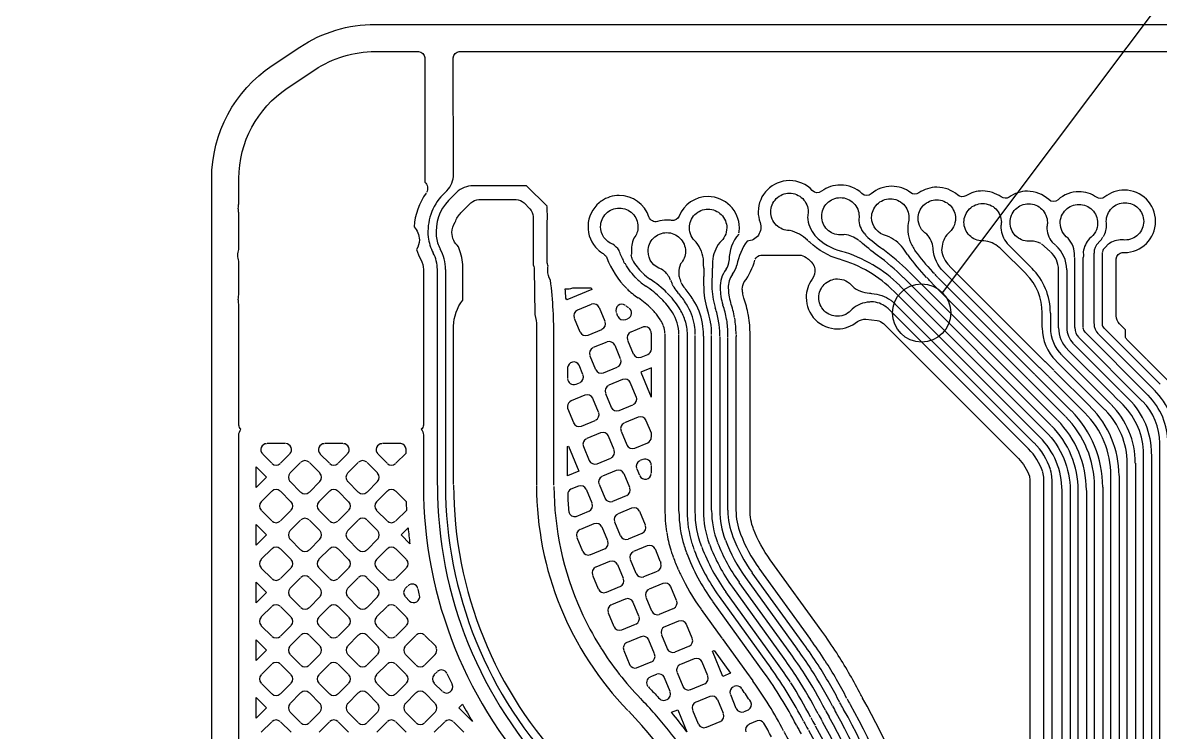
# Model space of a CAD drawing. Extents: x -344 to 154, y 670 to 1023.
# Drawn here: x -166.26 to -157.89, y 965.36 to 970.58 of the extents above; entities that cross this region are included whole.
import ezdxf

# ---------------------------------------------------------------- set-up
doc = ezdxf.new("R2010")
doc.units = 0
for name, color, linetype in [('gbr-dxf_layer0', 7, 'Continuous'), ('gbr-outline-dxf_layer1', 2, 'Continuous'), ('備註', 1, 'Continuous')]:
    doc.layers.add(name, color=color, linetype=linetype)

msp = doc.modelspace()

# ---------------------------------------------------------------- linework, layer by layer
at = {"layer": 'gbr-dxf_layer0'}
for p, q in [((-158.7025, 968.8985), (-158.7671, 968.9554)), ((-158.5218, 968.3399), (-158.5218, 968.8513)), ((-158.3806, 968.3683), (-158.3806, 968.886)), ((-158.3207, 968.8873), (-158.3207, 968.3671)), ((-163.1515, 968.7676), (-163.1515, 967.1801)), ((-159.7417, 968.7505), (-158.6515, 967.6595)), ((-159.5688, 968.75), (-159.5553, 968.7363)), ((-158.6417, 968.3384), (-158.6417, 968.7646)), ((-158.5818, 968.7634), (-158.5818, 968.3402)), ((-158.695, 967.6182), (-159.7831, 968.7071)), ((-159.5278, 968.7063), (-158.8235, 968.0017)), ((-158.779, 967.5326), (-159.8504, 968.604)), ((-158.8673, 967.9608), (-159.5712, 968.6649)), ((-162.079, 968.5101), (-162.1795, 968.4685)), ((-159.8438, 968.5125), (-158.8229, 967.4916)), ((-161.9777, 968.385), (-162.0193, 968.4853)), ((-161.8948, 968.446), (-161.8853, 968.4231)), ((-158.8639, 967.4477), (-159.8872, 968.4711)), ((-158.7616, 968.3393), (-158.7616, 968.4461)), ((-158.7017, 968.4444), (-158.7017, 968.3381)), ((-162.2041, 968.4089), (-162.1625, 968.3084)), ((-161.8259, 968.3985), (-161.8123, 968.4042)), ((-158.3071, 968.3345), (-157.8941, 967.9215)), ((-162.1031, 968.2837), (-162.0024, 968.3254)), ((-161.4342, 966.9873), (-161.4342, 968.2863)), ((-161.1345, 968.2715), (-161.1345, 966.9974)), ((-161.0745, 966.9955), (-161.0745, 968.2663)), ((-158.0259, 967.7987), (-158.4908, 968.2636)), ((-158.4469, 968.3045), (-157.9853, 967.8429)), ((-157.9375, 967.8801), (-158.348, 968.2906)), ((-161.9642, 968.233), (-162.0646, 968.1914)), ((-161.863, 968.108), (-161.9045, 968.2083)), ((-161.8121, 968.2465), (-161.7705, 968.1461)), ((-158.2333, 967.8366), (-158.5755, 968.1788)), ((-158.5321, 968.2202), (-158.1912, 967.8793)), ((-162.0893, 968.1317), (-162.0477, 968.0312)), ((-161.7109, 968.1214), (-161.6638, 968.1409)), ((-158.3002, 967.7335), (-158.6589, 968.0925)), ((-158.618, 968.1363), (-158.2568, 967.7749)), ((-157.8379, 967.9502), (-157.9922, 968.1045)), ((-161.9883, 968.0065), (-161.8875, 968.0483)), ((-161.6372, 968.0437), (-161.7148, 968.0116)), ((-161.7148, 968.0116), (-161.6383, 967.8268)), ((-161.6373, 967.8272), (-161.6372, 968.0437)), ((-158.673, 968.0215), (-158.407, 967.7553)), ((-162.1895, 967.9232), (-162.1648, 967.9334)), ((-161.8493, 967.9559), (-161.9498, 967.9142)), ((-161.7481, 967.8306), (-161.7898, 967.9312)), ((-158.815, 967.9941), (-158.5486, 967.7269)), ((-158.4483, 967.7119), (-158.7155, 967.9793)), ((-162.1267, 967.8409), (-162.2271, 967.7994)), ((-161.9745, 967.8545), (-161.933, 967.7543)), ((-158.1667, 967.7698), (-158.2319, 967.8351)), ((-158.1878, 967.8757), (-158.1243, 967.8122)), ((-162.2537, 967.7591), (-162.2537, 967.7448)), ((-162.0252, 967.7156), (-162.0669, 967.8162)), ((-161.8732, 967.7295), (-161.7729, 967.771)), ((-162.2537, 967.7448), (-162.21, 967.6393)), ((-161.7346, 967.6786), (-161.835, 967.6371)), ((-162.1504, 967.6146), (-162.0501, 967.6562)), ((-162.0117, 967.5639), (-162.1122, 967.5222)), ((-161.9104, 967.4385), (-161.9522, 967.5392)), ((-161.8598, 967.5775), (-161.8182, 967.4772)), ((-164.3303, 967.4852), (-164.4642, 967.4852)), ((-163.9064, 967.4852), (-164.0399, 967.4852)), ((-162.1369, 967.4629), (-162.0951, 967.3618)), ((-161.7583, 967.4523), (-161.6639, 967.4914)), ((-157.897, 954.1101), (-157.897, 967.4875)), ((-164.4962, 967.4068), (-164.4298, 967.3404)), ((-164.3651, 967.3404), (-164.2984, 967.4071)), ((-164.2176, 967.3463), (-164.2943, 967.2696)), ((-164.0763, 967.2697), (-164.1528, 967.3462)), ((-164.0724, 967.4074), (-164.0055, 967.3404)), ((-163.9409, 967.3404), (-163.8742, 967.407)), ((-163.7934, 967.3464), (-163.8701, 967.2696)), ((-163.6522, 967.2698), (-163.7289, 967.3465)), ((-163.648, 967.4071), (-163.5812, 967.3403)), ((-162.0357, 967.3374), (-161.9353, 967.379)), ((-161.7015, 967.3676), (-161.7203, 967.3598)), ((-158.1367, 954.1111), (-158.1367, 967.3384)), ((-158.0768, 967.3402), (-158.0768, 954.1099)), ((-158.0169, 954.1101), (-158.0169, 967.4072)), ((-164.5445, 967.161), (-164.5445, 967.3135)), ((-161.8969, 967.2867), (-161.9974, 967.2451)), ((-161.7957, 967.1615), (-161.8373, 967.2619)), ((-161.7449, 967.3), (-161.7251, 967.2523)), ((-161.6373, 967.2692), (-161.6373, 967.3247)), ((-158.2567, 954.9038), (-158.2567, 967.2475)), ((-158.1967, 967.2487), (-158.1967, 954.9252)), ((-164.2943, 967.205), (-164.2179, 967.1285)), ((-164.1529, 967.1283), (-164.0763, 967.205)), ((-163.8702, 967.2051), (-163.7932, 967.1282)), ((-163.7288, 967.1283), (-163.6521, 967.205)), ((-162.0222, 967.1858), (-161.9804, 967.085)), ((-158.7499, 954.5403), (-158.7499, 967.2239)), ((-158.69, 967.2256), (-158.69, 954.5391)), ((-158.3766, 954.9051), (-158.3766, 967.1656)), ((-158.3167, 967.1644), (-158.3167, 954.9068)), ((-164.4296, 967.1343), (-164.5064, 967.0575)), ((-164.2884, 967.0575), (-164.3654, 967.1345)), ((-164.0055, 967.1342), (-164.0822, 967.0575)), ((-163.8643, 967.0577), (-163.9406, 967.134)), ((-163.5813, 967.1343), (-163.6581, 967.0575)), ((-162.0729, 967.0469), (-162.1143, 967.1469)), ((-161.9208, 967.0603), (-161.8203, 967.102)), ((-158.4964, 954.9063), (-158.4964, 967.1383)), ((-158.4365, 967.14), (-158.4365, 954.9051)), ((-164.5063, 966.9928), (-164.4297, 966.9162)), ((-164.3651, 966.9162), (-164.2884, 966.9928)), ((-163.9409, 966.9162), (-163.8642, 966.9929)), ((-163.6582, 966.9931), (-163.5808, 966.9158)), ((-161.7821, 967.0096), (-161.8825, 966.968)), ((-164.2176, 966.9221), (-164.2943, 966.8454)), ((-164.0761, 966.8452), (-164.1531, 966.9222)), ((-164.082, 966.9926), (-164.0057, 966.9163)), ((-163.7934, 966.9222), (-163.8701, 966.8455)), ((-163.6521, 966.8456), (-163.7288, 966.9222)), ((-161.681, 966.8845), (-161.7226, 966.985)), ((-164.5445, 966.7368), (-164.5445, 966.8894)), ((-163.4781, 966.813), (-163.4265, 966.8646)), ((-162.0593, 966.8947), (-162.1596, 966.8532)), ((-161.9582, 966.7699), (-161.9996, 966.87)), ((-161.9073, 966.9084), (-161.8656, 966.8077)), ((-164.2945, 966.781), (-164.2178, 966.7042)), ((-164.1529, 966.7042), (-164.0763, 966.7808)), ((-163.87, 966.7806), (-163.7934, 966.704)), ((-163.7287, 966.704), (-163.652, 966.7806)), ((-163.4135, 966.7485), (-163.4781, 966.813)), ((-162.1844, 966.7935), (-162.1429, 966.6932)), ((-161.806, 966.7832), (-161.7056, 966.8247)), ((-164.4296, 966.7101), (-164.5064, 966.6333)), ((-164.2885, 966.6334), (-164.3653, 966.7103)), ((-164.0055, 966.71), (-164.0822, 966.6334)), ((-163.864, 966.6331), (-163.9409, 966.71)), ((-163.5812, 966.7099), (-163.6579, 966.6332)), ((-163.44, 966.6334), (-163.5164, 966.7098)), ((-162.0831, 966.6684), (-161.9827, 966.71)), ((-161.6675, 966.7323), (-161.7677, 966.6908)), ((-161.9446, 966.6175), (-162.0448, 966.576)), ((-161.8433, 966.4925), (-161.8847, 966.5926)), ((-161.7924, 966.6312), (-161.7507, 966.5303)), ((-164.5064, 966.5687), (-164.4296, 966.4919)), ((-164.3651, 966.492), (-164.2884, 966.5687)), ((-164.2176, 966.498), (-164.2944, 966.4212)), ((-164.0761, 966.421), (-164.153, 966.4979)), ((-164.082, 966.5685), (-164.0055, 966.492)), ((-163.9407, 966.4919), (-163.8641, 966.5686)), ((-163.7933, 966.4979), (-163.87, 966.4211)), ((-163.6521, 966.4212), (-163.729, 966.4981)), ((-163.6579, 966.5686), (-163.5816, 966.4922)), ((-163.5167, 966.492), (-163.4399, 966.5688)), ((-162.0697, 966.5165), (-162.0281, 966.416)), ((-161.6913, 966.5059), (-161.5927, 966.5468)), ((-160.9436, 966.4994), (-160.5635, 965.9728)), ((-160.5147, 966.008), (-160.8949, 966.5345)), ((-160.8455, 966.5684), (-160.4661, 966.0431)), ((-164.5445, 966.3126), (-164.5445, 966.4653)), ((-163.4311, 966.4361), (-163.4459, 966.4213)), ((-161.9683, 966.3912), (-161.868, 966.4327)), ((-161.5525, 966.4552), (-161.653, 966.4136)), ((-161.4513, 966.33), (-161.493, 966.4305)), ((-161.0408, 966.4292), (-160.6615, 965.9037)), ((-160.6121, 965.9378), (-160.9913, 966.4632)), ((-164.2945, 966.3569), (-164.2175, 966.2799)), ((-164.1528, 966.2798), (-164.0761, 966.3565)), ((-163.87, 966.3565), (-163.7934, 966.2798)), ((-163.7288, 966.2798), (-163.6521, 966.3566)), ((-161.8297, 966.3404), (-161.9301, 966.2988)), ((-161.6776, 966.354), (-161.636, 966.2535)), ((-161.1381, 966.3593), (-160.758, 965.8326)), ((-160.7092, 965.8675), (-161.0894, 966.3941)), ((-164.4297, 966.2859), (-164.5064, 966.2092)), ((-164.2881, 966.2089), (-164.3651, 966.2859)), ((-164.0054, 966.2857), (-164.082, 966.2091)), ((-163.8642, 966.2091), (-163.9407, 966.2856)), ((-163.5813, 966.2859), (-163.6581, 966.2091)), ((-163.4397, 966.2088), (-163.5168, 966.2859)), ((-161.7285, 966.2155), (-161.7699, 966.3155)), ((-161.5763, 966.2288), (-161.4761, 966.2704)), ((-161.2703, 966.2642), (-161.1187, 966.054)), ((-160.8066, 965.7976), (-161.1859, 966.323)), ((-161.9549, 966.2394), (-161.9131, 966.1385)), ((-161.4375, 966.1781), (-161.5383, 966.1363)), ((-164.5066, 966.1448), (-164.4292, 966.0674)), ((-164.365, 966.0677), (-164.2882, 966.1444)), ((-164.2175, 966.0736), (-164.2942, 965.9969)), ((-164.0762, 965.997), (-164.1527, 966.0736)), ((-164.082, 966.1444), (-164.0054, 966.0678)), ((-163.9409, 966.0677), (-163.8641, 966.1445)), ((-163.7933, 966.0738), (-163.8701, 965.997)), ((-163.652, 965.997), (-163.729, 966.0739)), ((-163.6582, 966.1447), (-163.5814, 966.0678)), ((-163.5165, 966.0678), (-163.4399, 966.1444)), ((-163.3691, 966.0736), (-163.4458, 965.997)), ((-161.8536, 966.114), (-161.7533, 966.1555)), ((-161.5629, 966.0769), (-161.5211, 965.9761)), ((-161.3365, 966.0529), (-161.3783, 966.1537)), ((-164.5445, 965.8882), (-164.5445, 966.0412)), ((-161.7149, 966.0632), (-161.8154, 966.0216)), ((-161.6137, 965.9382), (-161.6551, 966.0383)), ((-161.4618, 965.9516), (-161.361, 965.9933)), ((-161.1165, 966.051), (-160.9374, 965.8027)), ((-164.2944, 965.9327), (-164.2175, 965.8557)), ((-164.1529, 965.8557), (-164.0761, 965.9324)), ((-163.87, 965.9324), (-163.7932, 965.8555)), ((-163.7287, 965.8556), (-163.652, 965.9323)), ((-163.4457, 965.9322), (-163.3692, 965.8557)), ((-163.3045, 965.8556), (-163.2285, 965.9316)), ((-164.4295, 965.8616), (-164.5063, 965.7848)), ((-164.2882, 965.7849), (-164.3648, 965.8615)), ((-164.0054, 965.8616), (-164.0821, 965.7849)), ((-163.8641, 965.785), (-163.9406, 965.8614)), ((-163.5812, 965.8615), (-163.6579, 965.7849)), ((-163.4399, 965.7848), (-163.5165, 965.8615)), ((-161.3229, 965.9009), (-161.4233, 965.8593)), ((-161.2216, 965.7755), (-161.2635, 965.8765)), ((-163.2124, 965.8062), (-163.2337, 965.7848)), ((-161.6, 965.7861), (-161.6431, 965.7682)), ((-161.4989, 965.6612), (-161.5404, 965.7614)), ((-161.4481, 965.7998), (-161.4063, 965.699)), ((-160.937, 965.8022), (-160.8913, 965.7388)), ((-164.5062, 965.7201), (-164.4296, 965.6435)), ((-164.365, 965.6435), (-164.2882, 965.7203)), ((-164.0821, 965.7204), (-164.0052, 965.6435)), ((-163.9407, 965.6436), (-163.8641, 965.7202)), ((-163.6578, 965.7202), (-163.5812, 965.6435)), ((-163.5166, 965.6435), (-163.4398, 965.7203)), ((-163.2337, 965.7202), (-163.176, 965.6625)), ((-161.3469, 965.6745), (-161.2464, 965.7161)), ((-164.5445, 965.464), (-164.5445, 965.6168)), ((-164.2175, 965.6495), (-164.2943, 965.5727)), ((-164.0762, 965.5729), (-164.1527, 965.6494)), ((-163.7933, 965.6495), (-163.87, 965.5728)), ((-163.6521, 965.573), (-163.7287, 965.6496)), ((-163.3691, 965.6495), (-163.4458, 965.5728)), ((-163.2279, 965.5729), (-163.3047, 965.6496)), ((-161.2082, 965.6237), (-161.3085, 965.5821)), ((-161.1069, 965.4985), (-161.1485, 965.599)), ((-161.0561, 965.6372), (-161.0146, 965.5369)), ((-164.2943, 965.5082), (-164.2178, 965.4317)), ((-164.1528, 965.4315), (-164.0761, 965.5081)), ((-163.8701, 965.5083), (-163.793, 965.4313)), ((-163.7287, 965.4314), (-163.652, 965.5081)), ((-163.4458, 965.5082), (-163.3689, 965.4313)), ((-163.3045, 965.4314), (-163.2278, 965.5081)), ((-163.054, 965.5404), (-163.0269, 965.5674)), ((-162.9523, 965.4388), (-163.054, 965.5404)), ((-161.3333, 965.5228), (-161.2916, 965.4221)), ((-164.4295, 965.4374), (-164.5065, 965.3605)), ((-164.288, 965.3604), (-164.3651, 965.4375)), ((-164.0053, 965.4374), (-164.0821, 965.3607)), ((-163.8643, 965.361), (-163.9407, 965.4374)), ((-163.5813, 965.4373), (-163.6578, 965.3607)), ((-163.4399, 965.3608), (-163.5164, 965.4372)), ((-163.157, 965.4374), (-163.2338, 965.3606)), ((-163.0156, 965.3605), (-163.0924, 965.4374)), ((-161.2319, 965.3974), (-161.1316, 965.4389)), ((-160.6628, 965.3672), (-160.6613, 965.3641))]:
    msp.add_line(p, q, dxfattribs=at)
for points in [[(-164.6715, 960.3402), (-164.6715, 967.5469, -0.187335), (-164.656, 967.5902, -0.179909), (-164.6715, 967.6216), (-164.6715, 968.5125, -0.061911), (-164.6756, 968.5461, -0.061922), (-164.6715, 968.5798), (-164.6715, 968.8274, -0.081487), (-164.6787, 968.8713, -0.081499), (-164.6715, 968.9152), (-164.6715, 969.1833, -0.06155), (-164.6756, 969.2167, -0.061542), (-164.6715, 969.2502), (-164.6715, 969.4364, -0.250659), (-164.3153, 970.1016), (-164.1124, 970.2368, -0.148018), (-163.6689, 970.3711), (-163.5042, 970.3711, -0.028751), (-163.4885, 970.372, -0.028746), (-163.4728, 970.3711), (-163.3492, 970.3711, -0.35684), (-163.3042, 970.3262), (-163.3042, 969.41)], [(-163.0916, 969.4707), (-163.0949, 970.326, -0.357921), (-163.0499, 970.3712), (-155.423, 970.3712, -0.356329), (-155.378, 970.3263), (-155.3756, 969.1865, -0.254386), (-155.4026, 969.1468, 0.057688), (-155.4494, 969.1222, -0.022731), (-155.4572, 969.1174, 0.238829), (-155.5186, 969.0226, -0.099261), (-155.5375, 968.9213)], [(-163.171, 969.3174), (-163.1417, 969.3466, 0.196319), (-163.0917, 969.4691)], [(-158.1579, 969.3511, 0.17019), (-158.3014, 969.3008, -0.328718), (-158.3618, 969.2985, 0.151321), (-158.4919, 969.3389, 0.18474), (-158.6453, 969.2802, -0.387691), (-158.7141, 969.281, 0.190206), (-158.8711, 969.343, 0.155842), (-159.0044, 969.3003, -0.324804), (-159.0644, 969.3006, 0.159015), (-159.2, 969.345, 0.141552), (-159.3227, 969.3094, -0.333438), (-159.3837, 969.3145, 0.183342), (-159.5363, 969.3724, 0.154493), (-159.6686, 969.3303, -0.328169), (-159.7293, 969.3315, 0.165578), (-159.8696, 969.3796, 0.179635), (-160.0197, 969.3237, -0.385627), (-160.088, 969.3254, 0.192241), (-160.2465, 969.3887, 0.162865), (-160.3849, 969.3422, -0.384466), (-160.453, 969.3481, 0.208083), (-160.6211, 969.4212, 0.413898), (-160.851, 969.1911, 0.087025), (-160.8376, 969.1129, -0.515645), (-160.9324, 968.9762, 0.103726), (-161.0095, 968.7994)], [(-163.3038, 969.41, -0.20367), (-163.2849, 969.3756), (-163.2849, 969.3537, -0.105237), (-163.2912, 969.3338)], [(-162.948, 969.3831, 0.195837), (-163.0703, 969.3333), (-163.1284, 969.2751, 0.222292), (-163.219, 969.0114)], [(-157.9938, 968.106, -0.004424), (-157.9999, 968.1122), (-158.1384, 968.2507, -0.220799), (-158.149, 968.2736), (-158.149, 968.3222), (-158.1933, 968.3665, -0.162422), (-158.2175, 968.4251), (-158.2175, 968.8459, -0.35684), (-158.1726, 968.8909), (-158.1579, 968.8909, 1), (-158.1579, 969.3511)], [(-163.2943, 969.3295, 0.136496), (-163.3827, 969.0809, -0.194734), (-163.344, 968.9853, -0.1384), (-163.3643, 968.9134, 0.048263), (-163.3329, 968.8395, -0.124977), (-163.3143, 968.7676), (-163.3143, 967.6216, -0.179591), (-163.3297, 967.5902, -0.179916), (-163.3143, 967.5487), (-163.3143, 967.1782)], [(-163.0915, 967.1844), (-163.0915, 968.3496, -0.172275), (-163.0233, 968.5418), (-163.0233, 968.7679, 0.079032), (-163.0451, 968.905, 0.017763), (-163.0559, 968.9344, -0.218739), (-163.1038, 969.0387, -0.150079), (-163.0801, 969.1159, -0.101543), (-163.0375, 969.1844), (-162.9647, 969.2572, -0.162429), (-162.9061, 969.2815), (-162.6319, 969.2815, -0.162439), (-162.5733, 969.2572), (-162.5304, 969.2143, -0.162429), (-162.5061, 969.1557), (-162.5061, 968.7999), (-162.5022, 968.788, -0.041214), (-162.4994, 968.7717), (-162.4939, 968.4343, -0.070556), (-162.4819, 968.3496), (-162.4819, 967.1789)], [(-162.0065, 969.2691, 0.018654), (-162.0199, 969.2586, 0.452827), (-162.0299, 968.9133)], [(-160.993, 969.0356, 0.041404), (-160.9897, 969.0735, 0.413893), (-161.2198, 969.3034, 0.305844), (-161.4332, 969.1593, -0.347438), (-161.4883, 969.1281, 0.038623), (-161.5236, 969.1306, 0.074707), (-161.5912, 969.1207, -0.40829), (-161.6547, 969.1535, 0.323603), (-161.8731, 969.3115)], [(-160.6211, 969.0536, -0.414225), (-160.7586, 969.1911, -0.414225), (-160.6211, 969.3286, -0.414225), (-160.4836, 969.1911, -0.071549), (-160.4892, 969.1524, 0.149424), (-160.4338, 969.0173, -0.052761), (-160.43, 969.0116, 0.123611), (-160.2396, 968.9007)], [(-160.1139, 968.9826, 0.143028), (-160.2155, 969.0246, -0.057054), (-160.2465, 969.021, -0.414225), (-160.384, 969.1585, -0.414225), (-160.2465, 969.296, -0.414225), (-160.109, 969.1585, -0.032988), (-160.1102, 969.1405, 0.196954), (-160.0695, 969.0302)], [(-159.6121, 968.7085, -0.028729), (-159.7463, 968.8696, -0.106743), (-159.7563, 968.8789, -0.027324), (-159.7754, 968.9101, -0.00227), (-159.7842, 968.9227, 0.137351), (-159.9068, 969.0147, -0.356956), (-160.017, 969.1495, -0.414225), (-159.8795, 969.287, -0.414225), (-159.742, 969.1495, -0.075423), (-159.7482, 969.1087, 0.155846), (-159.7211, 968.9463, -0.028243), (-159.7008, 968.9126, -0.062305), (-159.698, 968.9051, 0.028492), (-159.5693, 968.7506)], [(-159.4864, 968.7497, -0.177148), (-159.5644, 968.9176, -0.050727), (-159.565, 968.9241, 0.163968), (-159.6112, 969.0263, -0.256349), (-159.6748, 969.1423, -0.414225), (-159.5373, 969.2798, -0.414225), (-159.3998, 969.1423, -0.234043), (-159.454, 969.0329, 0.17131), (-159.5001, 968.9224, -0.09716), (-159.5032, 968.9103, 0.160176), (-159.445, 968.7931)], [(-159.0782, 968.9291, 0.156275), (-159.1919, 968.9776, -0.014989), (-159.2, 968.9774, -0.414225), (-159.3375, 969.1149, -0.414225), (-159.2, 969.2524, -0.414225), (-159.0625, 969.1149, -0.049601), (-159.0652, 969.0879, 0.167779), (-159.0302, 968.9733)], [(-158.3114, 969.009, 0.140488), (-158.2888, 969.0999, -0.03856), (-158.2904, 969.121, -0.414225), (-158.1529, 969.2585, -0.414225), (-158.0154, 969.121, -0.414225), (-158.1529, 968.9835, -0.040938), (-158.1752, 968.9853, 0.160005), (-158.2746, 968.954)], [(-162.4044, 969.1012), (-162.4044, 969.1149, -0.110689), (-162.4003, 969.1363), (-162.4045, 969.2297)], [(-161.8409, 968.8298, -0.03911), (-161.8743, 968.9073, 0.086197), (-161.9212, 968.9528, -0.313026), (-162.0106, 969.0816, -0.414225), (-161.8731, 969.2191, -0.414225), (-161.7356, 969.0816, -0.167925), (-161.7649, 968.9967, 0.144517), (-161.7832, 968.8908, -0.121514), (-161.7851, 968.8754)], [(-161.2518, 968.6457), (-161.2518, 968.7075, -0.102828), (-161.2498, 968.7195), (-161.2498, 968.7725, -0.099637), (-161.2523, 968.785, -0.031735), (-161.2524, 968.8265, 0.147045), (-161.3073, 968.9673, -0.224044), (-161.3573, 969.0735, -0.414225), (-161.2198, 969.211, -0.414225), (-161.0823, 969.0735, -0.229154), (-161.1345, 968.9657, 0.144467), (-161.1873, 968.8266, -0.031868), (-161.1873, 968.785, -0.100322), (-161.1899, 968.7724), (-161.1899, 968.712, -0.102799), (-161.1919, 968.7), (-161.1919, 968.6445)], [(-158.7722, 968.9576, 0.121399), (-158.8434, 968.9765, -0.032378), (-158.8611, 968.9754, -0.414225), (-158.9986, 969.1129, -0.414225), (-158.8611, 969.2504, -0.414225), (-158.7236, 969.1129, -0.058606), (-158.7273, 969.081, 0.168151), (-158.6895, 968.967), (-158.6644, 968.9449)], [(-158.5219, 968.8535, -0.097273), (-158.5239, 968.8659, 0.193964), (-158.5716, 968.9968, -0.242717), (-158.6294, 969.1088, -0.414225), (-158.4919, 969.2463, -0.414225), (-158.3544, 969.1088, -0.249983), (-158.4152, 968.9946, 0.13961), (-158.4601, 968.8968, -0.03309), (-158.459, 968.8636, -0.097952), (-158.4619, 968.8514), (-158.4619, 968.3387)], [(-162.3595, 968.4663, 0.015023), (-162.3786, 968.688, -0.141561), (-162.3998, 968.7613, -0.054741), (-162.3965, 968.7911, 0.010473), (-162.4018, 968.8082, -0.08195), (-162.4044, 968.8242), (-162.4044, 969.098)], [(-161.4962, 968.6871, -0.004184), (-161.5073, 968.7132, 0.101522), (-161.5618, 968.7686, -0.334128), (-161.6612, 968.9007, -0.414225), (-161.5237, 969.0382, -0.414225), (-161.3862, 968.9007, -0.187788), (-161.4223, 968.8078, 0.090336), (-161.436, 968.744)], [(-160.4865, 968.9791, -0.033305), (-160.4897, 968.982, 0.138309), (-160.6172, 969.0536)], [(-160.0671, 969.0282, -0.11384), (-160.0584, 969.0165, 0.024114), (-159.9369, 968.9178)], [(-158.3399, 968.9732), (-158.3261, 968.9872, -0.167158), (-158.3148, 969.005)], [(-160.2548, 968.8427, -0.122292), (-160.4689, 968.9658, -0.143717), (-160.484, 968.9761)], [(-159.9744, 968.871, -0.02387), (-160.0991, 968.9724, -0.115787), (-160.1116, 968.9803)], [(-158.8809, 968.734), (-159.0659, 968.919, -0.11785), (-159.0777, 968.9284)], [(-159.029, 968.9722, -0.132378), (-159.0201, 968.9579), (-158.8403, 968.7781)], [(-158.2756, 968.953), (-158.297, 968.9313, -0.012943), (-158.3064, 968.9217)], [(-163.2114, 967.1789), (-163.2114, 968.7676, 0.123645), (-163.2417, 968.8876)], [(-162.0276, 968.9106, 0.042959), (-161.9961, 968.8868, -0.042667), (-161.9891, 968.882), (-161.9808, 968.8751, -0.139421), (-161.9644, 968.8532, 0.106086), (-161.8176, 968.6264)], [(-160.9648, 968.5952, -0.021548), (-160.968, 968.622, -0.14239), (-160.9532, 968.6759, 0.087113), (-160.8752, 968.8362)], [(-160.8736, 968.8418, -0.279208), (-160.8319, 968.8731), (-160.5491, 968.8731, -0.1336), (-160.4995, 968.8557, 0.011898), (-160.4764, 968.838, -0.413652), (-160.454, 968.6955, 0.158221), (-160.498, 968.5604)], [(-161.7447, 968.6992, -0.063498), (-161.8284, 968.8074, -0.187031), (-161.8405, 968.8275)], [(-159.444, 968.7921), (-158.7425, 968.0904, -0.050909), (-158.7378, 968.0866), (-158.6759, 968.0246)], [(-161.436, 968.7427, 0.040982), (-161.4335, 968.7128, -0.042958), (-161.4191, 968.671)], [(-160.0325, 968.5275, 0.164637), (-160.1593, 968.4757, -0.231234), (-160.2678, 968.4227, -0.414225), (-160.4053, 968.5602, -0.414225), (-160.2678, 968.6977, -0.234199), (-160.1584, 968.6435, 0.163717), (-160.0325, 968.5925)], [(-159.5722, 968.6659, -0.023688), (-159.5969, 968.6932), (-159.6106, 968.707)], [(-158.7179, 967.9817, -0.026893), (-158.7201, 967.984), (-158.7764, 968.0403, -0.051019), (-158.7811, 968.0441), (-159.4854, 968.7487)], [(-161.4368, 968.591, -0.035189), (-161.4699, 968.637, -0.173836), (-161.4821, 968.6552)], [(-160.911, 968.2883, 0.042478), (-160.9227, 968.427, 0.01593), (-160.9244, 968.4352, 0.037494), (-160.9559, 968.5553, -0.032351), (-160.9648, 968.5949)], [(-160.0314, 968.5925, -0.115277), (-160.0169, 968.5898, -0.145694), (-159.8761, 968.5403, -0.099686), (-159.8666, 968.5333)], [(-159.809, 968.6474), (-158.7366, 967.575, -0.198457), (-158.5564, 967.1413)], [(-161.0738, 968.289, 0.040862), (-161.0827, 968.396, -0.04612), (-161.0838, 968.4013, 0.040084), (-161.1107, 968.5046)], [(-160.498, 968.5601, 0.414222), (-160.2679, 968.33, 0.174835), (-160.121, 968.3831, -0.165789), (-160.0588, 968.401), (-159.9771, 968.3912, -0.131924), (-159.9304, 968.3685), (-158.9366, 967.375, -0.117136), (-158.8562, 967.2444, -0.047639), (-158.8531, 967.2256), (-158.8531, 954.5391, -0.004294), (-158.8541, 954.3928), (-158.8541, 953.9196, -0.143797), (-160.0385, 950.1258, -0.021532), (-160.3969, 949.6359, 0.015919), (-160.4065, 949.6232)], [(-159.9058, 968.4878, -0.025325), (-159.9082, 968.4895, 0.148148), (-160.0179, 968.5298, -0.108922), (-160.0317, 968.5274)], [(-162.3537, 967.1784), (-162.3537, 968.2598, 0.013902), (-162.3595, 968.4656)], [(-161.6427, 968.3198, 0.364013), (-161.6957, 968.3442), (-161.7874, 968.3062)], [(-161.3901, 968.393, -0.074526), (-161.374, 968.2882, -0.048497), (-161.3743, 968.2824), (-161.3743, 966.9895)], [(-161.6372, 968.1803), (-161.6372, 968.2944, 0.065842), (-161.6424, 968.3187)], [(-161.5372, 968.2931), (-161.5372, 968.1215, -0.029466), (-161.5372, 968.1157), (-161.5373, 967.7973, -0.03561), (-161.5373, 967.7903), (-161.5373, 967.5769, -0.043954), (-161.5373, 967.5682), (-161.5373, 967.4731, -0.040562), (-161.5373, 967.4651), (-161.5373, 967.1499, -0.055131), (-161.5373, 967.139), (-161.5374, 967.0068, -0.039769), (-161.5371, 966.9989, 0.042403), (-161.5251, 966.835)], [(-161.2665, 966.7243, -0.090057), (-161.3144, 966.9881), (-161.3144, 968.2789)], [(-161.2544, 968.2769), (-161.2544, 966.9881, 0.089558), (-161.2108, 966.7467)], [(-161.1945, 966.9952), (-161.1945, 968.2756, -0.04804), (-161.1939, 968.2813)], [(-161.0139, 968.2857, -0.017024), (-161.0146, 968.2675), (-161.0146, 966.9968)], [(-160.8856, 966.8568, -0.092583), (-160.9115, 966.9955), (-160.9115, 968.2647, 0.015604), (-160.9107, 968.2878)], [(-162.1401, 967.993), (-162.1687, 968.0621, 0.753903), (-162.2537, 968.0442), (-162.2537, 967.9663)], [(-158.5925, 967.686), (-158.8557, 967.95, -0.023232), (-158.8659, 967.9593)], [(-163.5167, 967.3404), (-163.4413, 967.4158), (-163.4413, 967.4451, 0.348095), (-163.4807, 967.4852), (-163.6159, 967.4852)], [(-157.957, 967.4085), (-157.957, 954.1101, -0.090836), (-158.4846, 951.2278)], [(-162.1741, 967.1718), (-162.2292, 967.149, 0.259701), (-162.2527, 967.1118)], [(-163.5166, 966.916), (-163.4364, 966.9963, -0.004566), (-163.4391, 967.0567), (-163.5167, 967.1342)], [(-162.2527, 967.1118, 0.015033), (-162.2448, 966.9829, 0.420781), (-162.1893, 966.9491), (-162.0975, 966.9871)], [(-158.6299, 954.3755, 0.012821), (-158.6163, 954.9051), (-158.6163, 967.1388)], [(-158.5564, 967.1401), (-158.5564, 954.9051, -0.01287), (-158.5701, 954.3704)], [(-160.2734, 965.9442, 0.013545), (-160.3827, 966.1034), (-160.7626, 966.6297, -0.064156), (-160.8856, 966.8565)], [(-161.5715, 966.6183, -0.003636), (-161.5764, 966.6322), (-161.6076, 966.7075)], [(-163.4458, 966.3564), (-163.4155, 966.3261, 0.711397), (-163.3416, 966.3686, -0.003556), (-163.3526, 966.414)], [(-163.2184, 965.979, -0.001274), (-163.2237, 965.9928), (-163.3046, 966.0736)], [(-161.84, 965.9619), (-161.7955, 965.8546, 0.329497), (-161.7456, 965.834), (-161.6382, 965.8785)], [(-161.8081, 947.8114, -0.08521), (-161.3286, 949.3813, -0.004362), (-161.2816, 949.472, -0.03261), (-160.9498, 950.01, 0.17111), (-159.5287, 954.0407), (-159.5287, 963.5162, 0.129945), (-160.0829, 965.6122, 0.014275), (-160.0868, 965.6185, -0.007426), (-160.1063, 965.6544, 0.023435), (-160.2732, 965.9439)], [(-161.6453, 965.6796, -0.007962), (-161.5753, 965.6053, 0.238366), (-161.5353, 965.5964), (-161.5235, 965.6013)], [(-160.9713, 965.6788), (-160.9774, 965.6873, 0.282859), (-161.0231, 965.7003), (-161.0313, 965.6969)], [(-160.9549, 965.5121), (-160.9232, 965.5252, 0.384853), (-160.9055, 965.5836, 0.010035), (-160.9702, 965.6773)], [(-159.6918, 963.516, 0.129707), (-160.2226, 965.5281, -0.05568), (-160.226, 965.5338, -0.007972), (-160.2495, 965.5768)], [(-160.7544, 965.3269, 0.010077), (-160.8091, 965.4272, 0.312689), (-160.8579, 965.444), (-160.9165, 965.4197)], [(-160.4816, 965.3756, -0.12952), (-159.9915, 963.5149), (-159.9915, 954.1042)]]:
    msp.add_lwpolyline(points, format="xyb", dxfattribs=at)
for points in [[(-162.4045, 969.232), (-162.5556, 969.3831), (-162.9468, 969.3831)], [(-161.6373, 967.5313), (-161.6373, 967.5631), (-161.6749, 967.6539)], [(-164.5445, 967.3135), (-164.4682, 967.2373), (-164.5445, 967.161)], [(-164.5445, 966.8894), (-164.4682, 966.8131), (-164.5445, 966.7368)], [(-164.5445, 966.4653), (-164.4681, 966.389), (-164.5445, 966.3126)], [(-164.5445, 966.0412), (-164.468, 965.9647), (-164.5445, 965.8882)], [(-161.1884, 965.9566), (-161.1755, 965.9619), (-161.0553, 965.7952)], [(-161.0553, 965.7952), (-161.1119, 965.7718), (-161.1884, 965.9566)], [(-164.5445, 965.6168), (-164.4681, 965.5404), (-164.5445, 965.464)], [(-161.4895, 965.5072), (-161.4431, 965.5264), (-161.3756, 965.3634)]]:
    msp.add_lwpolyline(points, dxfattribs=at)
msp.add_lwpolyline([(-162.2713, 968.6241, 0.105209), (-162.2146, 968.6323), (-162.0802, 968.6323), (-162.0751, 968.62), (-162.2599, 968.5434), (-162.2654, 968.5567, 0.004478)], format="xyb", close=True, dxfattribs=at)
msp.add_lwpolyline([(-162.2537, 967.2471), (-162.2537, 967.4636), (-162.2467, 967.4665), (-162.1702, 967.2817)], close=True, dxfattribs=at)
for centre, radius, start, end in [((-162.8917, 969.0464), 0.3891, 135.98673, 186.1131), ((-161.8733, 969.0816), 0.2299, 90.07735, 124.70528), ((-162.9664, 969.0385), 0.314, 186.18954, 208.48769), ((-162.9664, 969.0385), 0.2541, 186.19619, 208.17129), ((-160.7692, 968.8335), 0.2967, 139.19496, 179.70487), ((-163.4654, 968.7673), 0.3139, 0.07055, 28.55566), ((-158.8203, 968.7644), 0.2385, 0.05157, 48.68379), ((-158.2719, 968.8871), 0.1088, 134.91922, 179.90936), ((-158.4902, 969.11), 0.2032, 314.31159, 317.35774), ((-158.2719, 968.8872), 0.0488, 135.04546, 178.7674), ((-162.0288, 968.7949), 0.256, 9.80887, 17.75018), ((-161.3623, 969.0816), 0.4808, 210.58647, 224.83139), ((-161.1753, 968.8338), 0.1095, 323.53335, 359.97005), ((-160.5129, 967.9436), 0.9354, 44.99162, 73.89914), ((-160.5129, 967.9436), 0.9953, 45.07671, 73.98028), ((-160.9325, 967.5585), 1.6249, 45.02864, 53.78118), ((-160.9325, 967.5585), 1.6848, 45.07917, 53.69504), ((-158.8203, 968.7644), 0.1786, 0.40743, 48.07358), ((-160.9105, 968.636), 0.2211, 143.25828, 181.69848), ((-161.1753, 968.8338), 0.1694, 323.26664, 348.19211), ((-159.1688, 968.4462), 0.4671, 359.99631, 44.99631), ((-161.4593, 968.9794), 0.4, 225.04112, 236.86259), ((-161.4593, 968.9794), 0.34, 225.0407, 236.63318), ((-162.0676, 968.0508), 0.7701, 44.93738, 56.72581), ((-161.1269, 968.8493), 0.4034, 204.01654, 207.82939), ((-161.1269, 968.8493), 0.3434, 211.90581, 220.02065), ((-160.9105, 968.636), 0.1611, 143.40904, 182.04751), ((-159.2968, 968.9414), 0.3296, 219.26431, 225.22686), ((-159.1688, 968.4462), 0.4072, 0.22516, 44.65152), ((-161.4594, 968.9795), 0.503, 224.82911, 236.83671), ((-162.0676, 968.0509), 0.7102, 45.13592, 56.6105), ((-161.9842, 968.1279), 0.6566, 32.91064, 45.1126), ((-161.9844, 968.129), 0.7164, 32.36658, 40.0319), ((-161.9844, 968.129), 0.7763, 32.47718, 39.92171), ((-160.6542, 968.6452), 0.5977, 180.07812, 197.20395), ((-160.6542, 968.6452), 0.5377, 180.20333, 197.00283), ((-160.654, 968.6447), 0.4778, 181.98212, 189.0714), ((-160.654, 968.6447), 0.4178, 182.13706, 188.75908), ((-162.0612, 968.4688), 0.0447, 24.79997, 110.14375), ((-161.8542, 968.4658), 0.0447, 54.75496, 200.18256), ((-161.4594, 968.9795), 0.603, 232.64302, 235.13001), ((-162.0683, 968.0511), 0.6072, 44.66793, 56.46149), ((-161.9842, 968.1279), 0.5967, 32.77989, 45.33648), ((-161.7405, 968.2852), 0.4268, 9.87393, 32.0178), ((-161.7405, 968.2852), 0.4868, 10.03755, 32.20037), ((-160.6539, 968.6444), 0.4777, 189.30918, 196.6961), ((-160.6539, 968.6443), 0.4178, 189.0188, 196.8626), ((-161.7405, 968.2853), 0.7268, 10.10363, 19.09188), ((-160.0309, 968.3296), 0.2617, 44.61787, 50.97553), ((-162.1628, 968.4267), 0.0447, 114.87082, 200.17167), ((-161.8436, 968.4399), 0.0447, 204.90872, 290.11324), ((-161.8278, 968.4464), 0.0446, 294.85922, 53.10454), ((-161.9838, 968.1276), 0.4935, 40.91176, 44.90449), ((-161.9838, 968.1276), 0.4935, 32.81886, 40.85967), ((-161.7383, 968.2861), 0.3043, 17.05517, 32.54731), ((-161.7383, 968.2861), 0.3642, 17.27759, 32.80562), ((-161.7405, 968.2851), 0.5471, 10.06368, 19.34687), ((-161.7405, 968.2851), 0.607, 9.87746, 19.24564), ((-160.0309, 968.3296), 0.2017, 45.02805, 50.45083), ((-162.0191, 968.3672), 0.0447, 294.81407, 20.14351), ((-161.7382, 968.2857), 0.2013, 19.19441, 32.79648), ((-161.7317, 968.287), 0.1948, 3.33036, 18.97156), ((-161.7319, 968.2869), 0.298, 0.66645, 16.97916), ((-161.7316, 968.2869), 0.4178, 0.50831, 9.67786), ((-161.7316, 968.2869), 0.4778, 359.9901, 9.85316), ((-161.7319, 968.2883), 0.538, 359.87012, 9.70488), ((-161.7319, 968.2883), 0.5979, 0.02043, 9.5275), ((-161.7319, 968.2881), 0.7181, 0.16836, 9.73537), ((-158.4154, 968.3385), 0.3462, 180.07999, 224.95538), ((-158.4154, 968.3385), 0.2863, 180.30824, 224.56344), ((-158.4154, 968.3387), 0.2263, 180.57096, 224.55422), ((-158.4154, 968.3387), 0.1663, 180.08544, 224.9594), ((-158.4157, 968.3387), 0.1061, 180.04464, 223.71851), ((-158.4157, 968.3387), 0.0462, 181.20664, 225.04441), ((-158.2745, 968.3671), 0.1061, 180.03972, 225.04161), ((-158.2745, 968.3671), 0.0462, 181.20654, 223.05559), ((-162.1207, 968.3251), 0.0447, 204.79216, 290.15626), ((-161.7708, 968.2644), 0.0447, 114.81772, 200.14425), ((-161.4039, 968.2868), 0.0899, 357.34394, 359.30584), ((-161.4039, 968.2867), 0.1499, 356.29213, 358.46614), ((-161.2838, 968.2842), 0.1499, 356.57859, 1.27583), ((-161.2839, 968.2871), 0.2101, 355.42823, 0.16213), ((-162.048, 968.1495), 0.0447, 114.94667, 200.17401), ((-161.9464, 968.1917), 0.0447, 24.86632, 110.10237), ((-161.6822, 968.182), 0.045, 294.83407, 357.62475), ((-161.9043, 968.09), 0.0447, 294.94667, 20.17401), ((-161.7287, 968.1627), 0.0447, 204.87022, 290.17408), ((-162.0059, 968.0479), 0.0447, 204.86632, 290.10237), ((-158.7599, 968.0653), 0.09, 226.15727, 229.05392), ((-162.2087, 967.9639), 0.0444, 182.3404, 290.11684), ((-162.1815, 967.9752), 0.0447, 294.87837, 20.14163), ((-161.8315, 967.9145), 0.0447, 24.79945, 110.15772), ((-162.1088, 967.7996), 0.0447, 24.87022, 110.17408), ((-161.9332, 967.8724), 0.0447, 114.81407, 200.14351), ((-158.3374, 967.4875), 0.5004, 0.00344, 44.98138), ((-158.3212, 967.4943), 0.5441, 0.17491, 45.00251), ((-162.2087, 967.7583), 0.045, 114.84663, 177.66139), ((-161.8911, 967.7708), 0.0447, 204.79945, 290.15772), ((-161.7894, 967.8129), 0.0447, 294.81407, 20.14351), ((-158.9123, 967.2487), 0.7155, 0.10152, 44.95431), ((-158.6918, 967.3402), 0.6149, 0.16872, 44.84212), ((-158.5277, 967.4085), 0.5108, 359.997, 44.98065), ((-158.5277, 967.4085), 0.5707, 0.12567, 44.98219), ((-158.3374, 967.4875), 0.4404, 0.21498, 44.66148), ((-162.0666, 967.6981), 0.0447, 294.79998, 20.14375), ((-161.7168, 967.6373), 0.0447, 24.93737, 110.17379), ((-159.1114, 967.1656), 0.7348, 0.09507, 44.92234), ((-159.1114, 967.1656), 0.7947, 0.00323, 44.77097), ((-158.9123, 967.2487), 0.6556, 359.99934, 44.8299), ((-158.6918, 967.3402), 0.555, 359.99861, 44.98111), ((-162.1683, 967.656), 0.0447, 204.80987, 290.14079), ((-161.8184, 967.5952), 0.0447, 114.79841, 200.15257), ((-159.1716, 967.14), 0.6751, 359.99767, 44.96805), ((-159.1716, 967.14), 0.7351, 0.13925, 44.85222), ((-162.0956, 967.4804), 0.0447, 114.79841, 200.15257), ((-161.9939, 967.5225), 0.0447, 24.80987, 110.14079), ((-161.6823, 967.5325), 0.045, 294.8339, 357.64869), ((-159.1713, 967.14), 0.555, 359.99861, 45.01615), ((-164.4659, 967.4402), 0.0445, 92.33869, 222.72618), ((-164.3288, 967.4403), 0.0445, 317.27131, 87.65839), ((-164.0417, 967.4402), 0.0445, 92.33893, 222.72481), ((-163.9047, 967.4402), 0.0445, 317.31454, 87.66151), ((-163.6175, 967.4402), 0.0445, 92.33937, 222.72494), ((-161.9518, 967.4209), 0.0447, 294.79841, 20.15257), ((-161.7763, 967.4936), 0.0447, 204.80987, 290.14079), ((-159.171, 967.14), 0.4349, 18.44794, 44.78137), ((-159.171, 967.14), 0.4948, 18.15053, 45.04678), ((-164.3974, 967.3717), 0.0447, 227.27638, 312.72362), ((-164.1853, 967.315), 0.0447, 47.2742, 132.7258), ((-163.9732, 967.3718), 0.0447, 227.27952, 312.65425), ((-163.7611, 967.315), 0.0447, 47.34357, 132.72265), ((-163.549, 967.3717), 0.0447, 227.27638, 312.72362), ((-162.0535, 967.3788), 0.0447, 204.80987, 290.14079), ((-161.7035, 967.3181), 0.0447, 114.86226, 200.14311), ((-161.6823, 967.3269), 0.0445, 2.3113, 110.07402), ((-164.263, 967.2373), 0.0447, 137.27638, 222.72362), ((-164.1076, 967.2373), 0.0447, 317.2742, 42.7258), ((-163.8388, 967.2373), 0.0447, 137.27638, 222.72362), ((-163.6835, 967.2373), 0.0447, 317.3415, 42.68215), ((-161.9808, 967.2032), 0.0447, 114.81407, 200.14351), ((-161.8791, 967.2453), 0.0447, 24.81014, 110.15833), ((-161.6823, 967.2667), 0.0445, 204.83128, 357.64773), ((-158.9097, 967.2258), 0.1598, 359.93533, 18.10821), ((-158.9097, 967.2258), 0.2197, 0.43552, 17.45476), ((-160.1022, 967.1785), 3.2121, 180.05116, 223.79223), ((-160.1025, 967.1787), 3.1089, 180.01957, 224.12274), ((-160.1025, 967.1787), 3.049, 179.99649, 224.16897), ((-160.1025, 967.1788), 2.9891, 179.99918, 224.07804), ((-160.1025, 967.1788), 2.3795, 180.12331, 224.17119), ((-160.1025, 967.1787), 2.2512, 180.20846, 204.14951), ((-162.1563, 967.1305), 0.0447, 24.86596, 110.10636), ((-164.3973, 967.1029), 0.0447, 47.2742, 132.7258), ((-164.1853, 967.1597), 0.0447, 227.27638, 312.72362), ((-163.9732, 967.1029), 0.0447, 47.2742, 132.7258), ((-163.7611, 967.1596), 0.0447, 227.27785, 312.67959), ((-163.549, 967.1029), 0.0447, 47.27549, 132.68195), ((-161.9386, 967.1017), 0.0447, 204.87082, 290.17166), ((-161.837, 967.1437), 0.0447, 294.86664, 20.18489), ((-164.4751, 967.0252), 0.0447, 137.27638, 222.72362), ((-164.3197, 967.0252), 0.0447, 317.2742, 42.7258), ((-164.0508, 967.0253), 0.0447, 137.27638, 222.72362), ((-163.8955, 967.0252), 0.0447, 317.2742, 42.7258), ((-163.6267, 967.0252), 0.0447, 137.34386, 222.6798), ((-162.1142, 967.0289), 0.0447, 294.86317, 20.17419), ((-161.7643, 966.9682), 0.0447, 24.81407, 110.14352), ((-160.5271, 966.9956), 0.6672, 180.22179, 200.94163), ((-160.5271, 966.9956), 0.6073, 180.02807, 201.1491), ((-160.5271, 966.996), 0.5474, 180.19089, 201.06546), ((-160.5271, 966.996), 0.4874, 180.05664, 201.21158), ((-164.3974, 966.9475), 0.0447, 227.27638, 312.72362), ((-164.1853, 966.8908), 0.0447, 47.34357, 132.72265), ((-163.9732, 966.9475), 0.0447, 227.27638, 312.72362), ((-163.7611, 966.8909), 0.0447, 47.31805, 132.72451), ((-163.5489, 966.9474), 0.0447, 227.34575, 312.72048), ((-161.8659, 966.9261), 0.0447, 114.79998, 200.14375), ((-160.5662, 966.9876), 0.8679, 180.15812, 196.95448), ((-160.5662, 966.9875), 0.808, 180.00992, 197.10933), ((-164.263, 966.8131), 0.0447, 137.27952, 222.65425), ((-164.1076, 966.8131), 0.0447, 317.27549, 42.68195), ((-163.8388, 966.8131), 0.0447, 137.27785, 222.67959), ((-163.6833, 966.813), 0.0447, 317.27735, 42.65643), ((-160.1022, 967.1786), 3.3391, 185.39536, 187.40036), ((-162.1431, 966.8113), 0.0447, 114.81013, 200.15833), ((-162.0414, 966.8534), 0.0447, 24.8091, 110.15318), ((-161.7223, 966.8665), 0.0447, 294.79216, 20.15626), ((-160.5663, 966.9877), 0.9708, 189.28639, 197.08672), ((-161.9994, 966.7517), 0.0447, 294.86664, 20.18489), ((-161.8238, 966.8245), 0.0447, 204.87082, 290.17166), ((-160.5742, 966.9853), 0.7998, 197.28769, 200.54781), ((-159.9441, 967.2209), 1.3526, 200.58006, 215.81728), ((-159.9435, 967.2202), 1.2927, 201.10076, 215.78135), ((-159.9435, 967.2202), 1.2328, 201.20924, 215.71448), ((-159.9432, 967.2198), 1.1727, 201.07623, 215.6818), ((-159.9432, 967.2198), 1.1128, 201.14663, 215.75462), ((-164.3973, 966.6788), 0.0447, 47.34357, 132.72265), ((-164.1853, 966.7355), 0.0447, 227.32141, 312.72115), ((-163.9732, 966.6787), 0.0447, 47.2742, 132.7258), ((-163.761, 966.7353), 0.0447, 227.34575, 312.72048), ((-163.5489, 966.6786), 0.0447, 47.28464, 132.72481), ((-162.101, 966.7097), 0.0447, 204.81327, 290.13994), ((-161.7511, 966.649), 0.0447, 114.79998, 200.14375), ((-161.6496, 966.691), 0.0447, 24.80702, 110.14363), ((-160.5739, 966.9847), 0.9627, 197.14948, 199.28327), ((-160.5739, 966.9848), 0.9627, 199.31834, 200.27472), ((-160.5742, 966.9853), 0.8598, 197.12584, 200.53706), ((-159.9442, 967.2212), 1.5325, 200.60438, 215.82896), ((-159.9442, 967.2212), 1.4726, 200.68402, 215.77247), ((-159.9441, 967.2209), 1.4125, 200.63725, 215.81695), ((-164.4751, 966.601), 0.0447, 137.27638, 222.72362), ((-164.3197, 966.601), 0.0447, 317.3415, 42.68215), ((-164.0508, 966.6011), 0.0447, 137.27638, 222.72362), ((-163.8954, 966.6009), 0.0447, 317.2742, 42.7258), ((-163.6266, 966.6009), 0.0447, 137.27638, 222.72362), ((-163.4713, 966.601), 0.0447, 317.36604, 42.6813), ((-162.0283, 966.5341), 0.0447, 114.79998, 200.14375), ((-161.9267, 966.5762), 0.0447, 24.79997, 110.14375), ((-161.6085, 966.5889), 0.0444, 294.80679, 18.39106), ((-159.9444, 967.2212), 1.7352, 200.39831, 200.75973), ((-159.9443, 967.2211), 1.6352, 200.45206, 203.86925), ((-164.1853, 966.4666), 0.0447, 47.27549, 132.68195), ((-163.7609, 966.4665), 0.0447, 47.2742, 132.7258), ((-161.7091, 966.5473), 0.0447, 204.86778, 290.16852), ((-159.9443, 967.2211), 1.6352, 203.99738, 205.24793), ((-159.9443, 967.2211), 1.6352, 205.27074, 215.72494), ((-164.3974, 966.5233), 0.0447, 227.27785, 312.67959), ((-164.263, 966.3889), 0.0447, 137.34386, 222.6798), ((-164.1075, 966.3888), 0.0447, 317.2742, 42.7258), ((-163.9731, 966.5232), 0.0447, 227.27638, 312.72362), ((-163.8387, 966.3888), 0.0447, 137.27952, 222.65425), ((-163.6834, 966.3889), 0.0447, 317.31115, 42.72195), ((-163.549, 966.5234), 0.0447, 227.27814, 312.64617), ((-163.4146, 966.3889), 0.0447, 137.31479, 222.67574), ((-163.397, 966.4065), 0.0444, 15.52489, 132.7126), ((-161.9862, 966.4325), 0.0447, 204.79997, 290.14375), ((-161.8846, 966.4746), 0.0447, 294.79998, 20.14375), ((-161.6363, 966.3718), 0.0447, 114.79998, 200.14375), ((-161.5347, 966.4138), 0.0447, 24.79997, 110.14375), ((-161.8119, 966.299), 0.0447, 24.87082, 110.17166), ((-161.4926, 966.3122), 0.0447, 294.79998, 20.14375), ((-164.3974, 966.2546), 0.0447, 47.31805, 132.72451), ((-164.1851, 966.3112), 0.0447, 227.34575, 312.72048), ((-163.9731, 966.2544), 0.0447, 47.2742, 132.7258), ((-163.7611, 966.3112), 0.0447, 227.31982, 312.64706), ((-163.549, 966.2545), 0.0447, 47.27794, 132.6369), ((-160.1025, 967.1787), 2.2512, 204.1595, 211.95789), ((-161.9135, 966.2569), 0.0447, 114.79216, 200.15626), ((-161.5942, 966.2701), 0.0447, 204.79997, 290.14375), ((-164.4751, 966.1768), 0.0447, 137.27785, 222.67959), ((-164.3195, 966.1768), 0.0447, 317.27735, 42.65643), ((-164.0507, 966.1768), 0.0447, 137.27952, 222.65425), ((-163.8955, 966.1768), 0.0447, 317.31115, 42.72195), ((-163.6267, 966.1768), 0.0447, 137.35989, 222.6117), ((-163.4712, 966.1767), 0.0447, 317.2742, 42.7258), ((-161.7698, 966.1974), 0.0447, 294.79998, 20.14375), ((-161.4199, 966.1367), 0.0447, 24.86632, 110.10237), ((-164.1852, 966.0423), 0.0447, 47.28464, 132.72481), ((-163.761, 966.0424), 0.0447, 47.31882, 132.64805), ((-163.3368, 966.0423), 0.0447, 47.3482, 132.72275), ((-161.8714, 966.1553), 0.0447, 204.81407, 290.14352), ((-161.5215, 966.0946), 0.0447, 114.94667, 200.17401), ((-164.3973, 966.099), 0.0447, 227.34575, 312.72048), ((-164.2629, 965.9646), 0.0447, 137.27638, 222.72362), ((-164.1075, 965.9647), 0.0447, 317.36604, 42.6813), ((-163.9731, 966.0991), 0.0447, 227.31982, 312.64706), ((-163.8387, 965.9647), 0.0447, 137.31351, 222.7196), ((-163.6833, 965.9646), 0.0447, 317.27735, 42.65643), ((-163.5489, 966.0991), 0.0447, 227.33185, 312.72018), ((-163.4144, 965.9647), 0.0447, 137.27952, 222.65425), ((-161.7987, 965.9798), 0.0447, 114.79998, 200.14375), ((-161.6971, 966.0219), 0.0447, 24.86601, 110.17135), ((-161.3778, 966.035), 0.0447, 294.94667, 20.17401), ((-163.2701, 964.0074), 3.4051, 32.90031, 35.97966), ((-163.2701, 964.0074), 3.465, 32.87686, 35.9796), ((-163.2606, 965.9632), 0.0448, 317.34299, 18.70995), ((-160.1025, 967.1787), 2.2512, 212.0561, 224.17623), ((-161.655, 965.9203), 0.0447, 294.93938, 20.17254), ((-161.4794, 965.993), 0.0447, 204.86632, 290.10237), ((-163.2716, 964.0094), 3.2851, 32.83736, 35.93915), ((-163.2717, 964.0095), 3.345, 32.86129, 35.93806), ((-164.3972, 965.8302), 0.0447, 47.29154, 132.72737), ((-164.1852, 965.887), 0.0447, 227.27814, 312.64617), ((-163.9732, 965.8303), 0.0447, 47.27597, 132.64834), ((-163.761, 965.8869), 0.0447, 227.27638, 312.72362), ((-163.5489, 965.8302), 0.0447, 47.34357, 132.72265), ((-163.3368, 965.887), 0.0447, 227.3218, 312.68293), ((-161.4067, 965.8174), 0.0447, 114.79998, 200.14375), ((-161.3051, 965.8596), 0.0447, 24.79997, 110.14375), ((-163.2764, 964.0166), 3.1049, 27.32445, 35.79115), ((-163.2747, 964.0139), 3.1651, 32.74354, 35.82174), ((-163.2747, 964.0138), 3.225, 32.7704, 35.84887), ((-163.2757, 964.0157), 3.3451, 27.3517, 32.70821), ((-163.277, 964.0178), 3.4052, 27.29126, 32.66834), ((-163.277, 964.0178), 3.4652, 27.33292, 32.64409), ((-164.4749, 965.7525), 0.0447, 137.27638, 222.72362), ((-164.3196, 965.7526), 0.0447, 317.36604, 42.6813), ((-164.0508, 965.7526), 0.0447, 137.36693, 222.67567), ((-163.8954, 965.7525), 0.0447, 317.2742, 42.7258), ((-163.6265, 965.7526), 0.0447, 137.27638, 222.72362), ((-163.4712, 965.7525), 0.0447, 317.3415, 42.68215), ((-163.2024, 965.7526), 0.0447, 137.34938, 222.66482), ((-163.181, 965.7739), 0.045, 26.9523, 132.69215), ((-160.1022, 967.1785), 3.3391, 204.49543, 206.00395), ((-161.6275, 965.726), 0.0446, 114.86007, 221.20172), ((-161.5822, 965.7448), 0.0447, 24.86784, 110.13104), ((-161.263, 965.7579), 0.0447, 294.79998, 20.14375), ((-163.2764, 964.0166), 3.045, 27.29816, 35.79149), ((-163.2757, 964.0155), 3.2251, 27.34654, 32.7095), ((-163.2757, 964.0157), 3.2852, 27.32716, 32.68334), ((-164.1852, 965.6182), 0.0447, 47.27597, 132.64834), ((-163.7609, 965.6182), 0.0447, 47.2742, 132.7258), ((-163.3368, 965.6182), 0.0447, 47.27549, 132.68195), ((-163.1428, 965.6929), 0.0445, 227.39108, 23.75915), ((-160.1025, 967.1787), 2.1512, 223.65721, 224.12724), ((-161.5402, 965.6431), 0.0447, 294.85297, 20.14366), ((-161.3646, 965.7158), 0.0447, 204.79997, 290.14375), ((-161.0148, 965.655), 0.0447, 114.84539, 200.15774), ((-163.2759, 964.0155), 2.9421, 27.42609, 35.81829), ((-163.2757, 964.0155), 3.1651, 27.38233, 32.68405), ((-164.3973, 965.6748), 0.0447, 227.27814, 312.64617), ((-164.2629, 965.5404), 0.0447, 137.36693, 222.67567), ((-164.1075, 965.5405), 0.0447, 317.2742, 42.7258), ((-163.9731, 965.6749), 0.0447, 227.29027, 312.72391), ((-163.8387, 965.5405), 0.0447, 137.27638, 222.72362), ((-163.6833, 965.5404), 0.0447, 317.2742, 42.7258), ((-163.5489, 965.6749), 0.0447, 227.27785, 312.67959), ((-163.4145, 965.5405), 0.0447, 137.34386, 222.6798), ((-163.2591, 965.5404), 0.0447, 317.2742, 42.7258), ((-163.9529, 963.4378), 3.1172, 41.27879, 44.13749), ((-161.292, 965.5402), 0.0447, 114.79998, 200.14375), ((-161.1903, 965.5824), 0.0447, 24.79997, 110.14375), ((-158.8795, 966.2976), 1.4881, 207.65641, 209.53308), ((-160.1022, 967.1785), 3.3391, 208.84779, 211.4006), ((-163.9529, 963.4377), 2.9891, 0.11759, 44.08431), ((-163.9529, 963.4378), 3.1172, 35.65793, 41.26068), ((-163.9529, 963.4378), 3.2172, 36.76456, 40.03073), ((-161.1482, 965.4807), 0.0447, 294.79998, 20.14375), ((-160.9727, 965.5534), 0.0447, 204.81264, 290.1264), ((-158.879, 966.2964), 1.7283, 207.63706, 209.59893), ((-158.8802, 966.2991), 1.6681, 207.75185, 209.63352), ((-158.8802, 966.2991), 1.6081, 207.70091, 209.71681), ((-163.7703, 963.5156), 4.0185, 0.02217, 29.58475), ((-163.7702, 963.5162), 4.1384, 0.0143, 29.61489), ((-164.3973, 965.4061), 0.0447, 47.31882, 132.64805), ((-164.1851, 965.4628), 0.0447, 227.29027, 312.72391), ((-163.973, 965.4061), 0.0447, 47.2742, 132.7258), ((-163.761, 965.4628), 0.0447, 227.27638, 312.72362), ((-163.5489, 965.406), 0.0447, 47.31805, 132.72451), ((-163.3368, 965.4628), 0.0447, 227.34575, 312.72048), ((-163.1247, 965.406), 0.0447, 47.34357, 132.72265), ((-161.2498, 965.4387), 0.0447, 204.79997, 290.14375), ((-160.9, 965.3779), 0.0447, 114.8091, 200.15318), ((-158.8795, 966.2977), 1.9084, 207.66258, 209.81791), ((-158.8795, 966.2976), 1.8485, 207.61731, 209.76436), ((-158.879, 966.2965), 1.7882, 207.57363, 209.648), ((-163.7682, 963.5153), 3.8366, 0.00186, 29.52824), ((-163.7682, 963.5153), 3.8966, 0.02021, 29.54916), ((-163.7703, 963.5156), 3.9586, 359.9966, 29.61976), ((-158.8805, 966.2995), 2.0116, 207.81643, 209.88749)]:
    msp.add_arc(centre, radius, start, end, dxfattribs=at)
at = {"layer": 'gbr-outline-dxf_layer1'}
msp.add_lwpolyline([(-166.2605, 953.1211, 0.256384), (-164.8716, 955.6519), (-164.8716, 969.4362, -0.250642), (-164.4267, 970.268), (-164.223, 970.4037, -0.147964), (-163.6686, 970.5713), (-154.0715, 970.5713, -0.414218), (-153.5716, 970.0714), (-153.5716, 962.4822, 0.02121), (-153.5335, 961.6351), (-152.9097, 954.5034, -0.021814), (-152.8716, 953.6323)], format="xyb", dxfattribs=at)
at = {"layer": '備註', "linetype": 'Continuous'}
msp.add_line((-159.4945, 968.5959), (-153.0751, 977.1441), dxfattribs=at)
msp.add_circle((-159.6489, 968.4469), 0.2145, dxfattribs=at)

doc.saveas('drawing.dxf')
